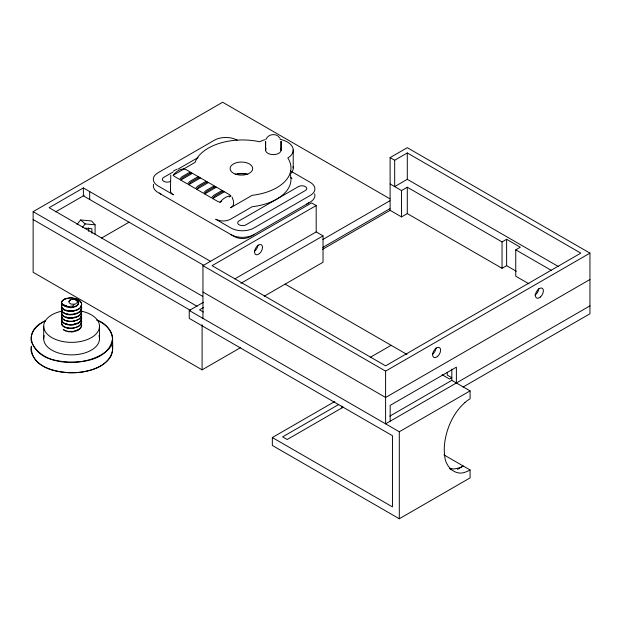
<?xml version="1.0" encoding="UTF-8"?>
<svg xmlns="http://www.w3.org/2000/svg" width="621" height="621" viewBox="0 0 621 621"><rect width="100%" height="100%" fill="white"/><g stroke="black" fill="none" stroke-linecap="round" stroke-linejoin="round"><path stroke-width="0.93" d="M112.595 338.181C109.195 362.478 74.854 364.535 56.006 360.405C33.348 357.207 19.515 332.188 45.418 320.762C38.844 324.015 32.191 329.409 31.135 337.118A40.792 23.551 0 0 0 31.298 341.348C41.917 367.873 87.15 367.213 106.447 351.144C119.31 341.263 109.56 323.875 96.814 320.102C104.212 323.417 112.052 329.425 112.595 338.181C112.409 344.919 114.023 352.829 109.312 358.519C102.783 366.825 92.11 370.434 82.026 372.049C64.312 374.471 30.662 370.582 31.306 346.58M77.532 301.627L76.95 303.032L77.283 302.613M77.462 302.256L77.47 301.379M31.423 346.215L31.135 347.659A40.792 23.551 0 0 0 31.275 351.89M170.767 175.044L170.426 190.973M73.402 299.244L70.647 299.749L68.993 301.332L69.141 302.8L70.639 303.855A4.114 2.375 0 0 0 71.485 304.104L73.977 304.243M266.083 139.213C267.767 134.936 273.411 133.43 277.292 135.572M81.18 310.065L80.513 311.098M81.041 312.821L80.567 314.055M62.356 317.673L61.65 318.992L61.681 320.568A10.262 5.356 1.1 0 0 61.883 321.088M69.614 300.525L70.064 300.09L68.993 301.332L69.956 300.23A12.847 7.506 20.5 0 1 70.181 300.036L70.297 299.935M191.338 172.646A6.458 3.726 -60 0 0 188.318 173.073L182.605 176.364A6.458 3.726 -60 0 0 179.585 179.43L175.021 176.791A8.306 4.797 0 0 1 173.197 175.207C175.751 172.025 179.811 168.718 184.026 168.959A8.306 4.797 0 0 1 186.766 170.014L191.338 172.646L189.661 173.616M230.833 195.98A8.306 4.797 0 0 0 229.009 194.396L224.445 191.757A6.458 3.726 -60 0 0 221.425 192.184L215.712 195.483A6.458 3.726 -60 0 0 212.692 198.541L217.257 201.181A8.306 4.797 0 0 0 220.005 202.229C222.559 199.054 226.634 195.794 230.833 195.98L229.165 196.942M77.012 224.484L80.637 219.974L91.512 220.944L95.091 224.81L95.091 234.226M82.298 227.55L85.201 223.933L95.091 224.81M62.356 314.653L61.634 317.385A10.122 5.271 1.3 0 0 61.898 318.061M62.457 311.105C59.616 314.389 64.273 317.665 67.355 317.921M62.457 314.133C59.616 317.393 64.273 320.7 67.355 320.941A10.021 5.364 -3.3 0 0 68.031 321.065A10.146 5.403 -3.2 0 0 69.016 321.166A10.099 5.977 -4.7 0 0 77.377 319.877C79.938 318.798 82.57 315.996 81.343 313.038A10.091 6.264 3.3 0 0 81.064 312.425M76.243 298.6L70.289 297.669L64.809 298.802L61.805 301.449L61.619 302.8L62.535 304.228L61.89 305.082A10.099 5.263 1.3 0 0 61.634 305.757L61.557 306.665M62.496 307.255L61.89 308.109A10.099 5.263 1.2 0 0 61.642 308.777L62.108 311.199A10.052 5.403 -3.7 0 0 64.149 313.007M62.496 321.329L61.557 323.3L62.108 325.264A10.076 5.41 -3.4 0 0 68.333 328.354L73.394 328.299L78.06 326.747M80.303 328.439L81.436 326.545A10.122 6.381 -1.5 0 0 81.638 325.52L81.048 323.091M80.078 311.191L78.386 312.487M464.904 402.532C452.926 413.275 446.103 429.064 444.45 444.892A51.846 29.932 -60 0 0 444.721 455.713C444.978 466.239 455.325 476.695 466.014 471.867A30.747 17.753 -60 0 0 470.081 469.957L470.081 477.891L399.303 518.76L272.34 445.451L272.34 437.541L334.789 401.484M173.399 171.101L176.861 169.199M78.704 322.943C80.955 321.67 82.585 318.658 81.041 316.236M76.872 305.478L77.089 305.346A7.196 4.665 -2.4 0 0 78.673 302.963L78.72 302.38A6.024 4.06 0 0 0 78.386 301.651L77.741 300.913M78.386 326.553L79.83 325.497A10.099 6.373 -1.1 0 0 81.25 320.071M78.619 319.574L73.348 321.468L67.751 321.414M76.212 303.607L75.219 304.003A4.712 2.717 0 0 1 73.984 304.236M240.669 347.566L202.097 369.837L33.138 272.293L33.138 211.652L222.644 102.24L389.934 198.821M210.441 261.286L83.369 187.922L49.121 207.701L202.632 296.326M55.696 211.815L84.223 195.343M172.972 172.048L163.773 177.358A4.844 2.795 0 0 0 163.773 181.309A4.844 2.795 0 0 0 170.62 181.309M177.986 169.153L198.052 157.563M183.443 169.083L195.072 162.368A48.438 27.961 0 0 1 259.741 141.774A19.864 11.473 0 0 1 265.159 139.678M173.197 175.207L184.026 168.959M180.727 180.09L192.479 173.306L199.325 177.257A6.458 3.726 -60 0 0 196.306 177.684L190.6 180.983A6.458 3.726 -60 0 0 187.581 184.041L180.727 180.09A6.458 3.726 -60 0 1 183.746 177.024L189.459 173.733A6.458 3.726 -60 0 1 192.479 173.306M188.722 184.701L200.467 177.916L207.321 181.875A6.458 3.726 -60 0 0 204.301 182.302L198.588 185.594A6.458 3.726 -60 0 0 195.568 188.66L188.722 184.701A6.458 3.726 -60 0 1 191.742 181.643L197.447 178.343A6.458 3.726 -60 0 1 200.467 177.916M101.619 238.029L129.199 222.108M215.308 186.486A6.458 3.726 -60 0 0 212.289 186.913L206.583 190.212A6.458 3.726 -60 0 0 203.564 193.271L196.71 189.32L208.462 182.535L215.308 186.486L213.632 187.457M204.705 193.931L216.45 187.146L223.304 191.097A6.458 3.726 -60 0 0 220.276 191.524L214.571 194.823A6.458 3.726 -60 0 0 211.551 197.882L204.705 193.931A6.458 3.726 -60 0 1 207.725 190.864L213.43 187.573A6.458 3.726 -60 0 1 216.45 187.146M212.692 198.541L224.445 191.757M220.005 202.229L221.674 201.266M202.951 318.387L202.951 265.664L311.626 202.92L316.19 205.559L316.19 231.92L234.746 278.938M322.478 249.378L390.112 210.333L390.112 157.602L407.291 147.682L589.95 253.135L589.95 313.776L463.103 387.007M316.19 205.559L212.079 265.664L385.602 365.847L580.814 253.135L407.291 152.96L394.677 160.241L390.112 157.602M558.186 266.432L407.291 179.322L394.677 186.603L394.677 160.241M272.34 437.541L392.456 506.891L392.456 435.709L189.25 318.387L189.25 310.484L203.401 302.311M240.87 283.316L323.036 235.871L323.036 262.241L264.243 296.186M390.112 183.971L401.531 190.562L407.291 187.231L502.047 241.934L506.612 239.295L520.313 247.205L515.748 249.844L515.748 276.205L529.007 283.859M203.704 307.411L199.527 309.825L203.331 312.021M322.842 239.489L389.926 200.762M322.842 247.399L389.926 208.664M390.112 210.333L401.531 216.923L407.291 213.593L502.047 268.295L506.612 265.664L516.284 271.245M370.225 357.37L391.121 345.307M202.951 265.664L385.602 371.117L589.95 253.135M338.631 404.543L282.609 436.881L287.181 439.521L343.196 407.182M589.95 279.504L385.602 397.479L202.951 292.025M389.794 416.155L451.816 380.347L470.081 390.888L470.081 398.822A30.84 17.807 -60 0 0 464.904 402.532M589.95 305.866L385.602 423.848L385.602 371.117M189.25 310.484L399.303 431.758L470.081 390.888M457.405 469.391L463.235 466.029A30.747 17.753 -60 0 1 459.16 467.908L453.982 468.987L449.356 468.444M78.067 309.646L80.078 308.163A10.099 6.365 -1.2 0 0 81.25 302.97A10.091 6.21 3.7 0 0 80.497 301.806C76.709 297.731 70.165 297.226 65.143 299.05M78.06 329.767L79.83 328.517A10.099 6.396 -0.4 0 0 81.273 323.215A10.037 6.163 3.9 0 0 81.017 322.687M78.06 309.654L73.394 311.206L68.574 311.292A10.091 5.418 -3.4 0 1 62.1 308.179L61.557 306.673M78.06 312.673L73.775 314.164L69.001 314.358A10.099 5.403 -3.3 0 1 64.196 312.984M78.06 329.767L73.394 331.319L68.341 331.373A10.068 5.426 -3.5 0 1 63.241 329.495L64.188 330.162A11.512 6.645 0 0 0 64.491 330.349A12.862 7.429 0 0 0 64.809 330.519L64.825 330.535A12.886 7.436 0 0 0 65.143 330.69L65.158 330.698A13.398 7.739 0 0 0 65.484 330.846L66.129 331.109M73.682 305.532L72.983 305.811A9.765 5.752 -6.8 0 1 72.502 305.951L68.923 306.549L64.964 306.161M76.895 313.636C72.199 315.452 65.803 315.615 62.154 311.664M74.272 299.338L72.89 299.244L74.272 299.338L73.41 299.244M71.912 331.893L68.178 331.699M73.915 299.322L76.119 299.943L77.423 301.263M65.973 305.672L66.494 305.664M69.063 372.747C54.764 371.909 35.987 367.391 31.298 351.89M85.201 228.148L91.924 228.745L91.924 233.232M65.849 305.641L62.535 304.228M67.751 324.441L73.348 324.488L78.619 322.602A10.091 6.357 -1.5 0 0 81.312 316.368L81.041 315.848M68.139 331.692L67.433 331.521M64.949 306.153L63.295 305.509M65.834 310.275L69.001 310.942A10.099 6 -4.6 0 0 78.828 308.831C81.297 307.379 82.74 303.84 80.575 301.48A10.06 6.156 3.7 0 0 76.212 298.631M65.834 324.348L69.001 325.016A10.099 6.008 -4.6 0 0 78.743 322.959M65.834 327.368L69.001 328.035A10.099 5.993 -4.7 0 0 78.813 325.916C80.986 324.597 82.577 321.655 81.041 319.264M75.358 299.609L77.501 301.495M65.826 310.275L64.188 309.569M65.826 324.341L63.125 322.936L61.727 321.088M65.826 327.368L63.125 325.955L61.727 324.115A10.091 5.418 2.5 0 1 62.294 320.979M515.748 249.844L551.378 270.414M290.302 170.837L310.174 182.31A16.146 9.323 0 0 1 310.174 195.499L253.826 228.031A16.146 9.323 0 0 1 230.989 228.031L215.712 219.205A10.495 6.055 0 0 0 230.554 219.205L252.149 206.739A48.438 27.961 0 0 0 290.356 174.874M290.302 177.427L291.963 178.39M316.19 231.92L323.036 235.871M285.14 284.115L406.98 354.459M442.02 374.688L449.534 379.027L451.816 377.708L447.252 375.068L447.252 372.251M203.735 265.322L83.369 195.832L83.369 187.922M33.138 211.652L197.082 306.3M443.914 454.875L470.081 469.957M33.138 219.562L190.391 310.345M449.798 468.832L450.225 469.08M450.652 469.329L451.506 469.818M63.28 305.501L61.665 303.778M63.885 309.398L63.125 308.862M277.866 135.96L280.149 138.359M63.117 308.854L61.727 307.022A10.091 5.232 0.9 0 1 62.457 303.925M80.637 219.974L85.201 223.933M62.154 314.684C65.787 318.651 72.207 318.457 76.895 316.656A10.107 5.977 -4.7 0 0 78.844 315.608A10.099 6.373 -1.3 0 0 81.646 311.09L81.048 309.017M232.099 197.067L233.62 201.515M81.048 305.99L81.646 308.07A10.099 6.373 -1.3 0 1 78.851 312.588A10.107 6.047 -4.4 0 1 76.934 313.675M81.18 313.085L81.304 313.349A10.091 6.365 -1.5 0 1 78.611 319.574M78.137 301.511L78.215 301.682A6.901 4.518 -1.9 0 1 76.507 306.013A6.901 4.091 -6.9 0 1 70.041 307.636M112.091 345.54L112.595 348.73M506.612 239.295L506.612 265.664M502.047 241.934L502.047 268.295M456.381 382.978L456.381 367.166L390.167 405.389L390.167 421.209M451.816 369.177L451.816 380.347M407.291 152.96L407.291 179.322M407.291 187.231L407.291 213.593M401.531 190.562L401.531 216.923M399.303 431.758L399.303 518.76M341.977 406.126L341.977 407.888M293.228 149.956L293.228 167.957M202.097 324.775L202.097 369.837M99.5 326.242L99.5 338.771M89.688 191.571L89.688 199.481M88.725 227.798L88.725 231.385M43.703 326.242L43.703 338.771M235.336 174.485A11.302 6.528 0 0 1 247.81 174.617M153.597 184.243A16.146 9.323 0 0 0 158.06 192.518L234.42 236.601A11.302 6.528 0 0 0 250.403 236.601L310.174 202.089A16.146 9.323 0 0 0 314.645 193.814M161.491 194.489A11.302 6.528 0 0 1 159.558 193.007M253.826 234.622A16.146 9.323 0 0 1 230.989 234.622M308.684 202.578A11.302 6.528 0 0 1 306.751 204.061M293.073 166.7A19.864 11.473 0 0 1 290.449 173.981M280.087 139.329A19.864 11.473 0 0 1 287.818 157.99A48.438 27.961 0 0 1 252.149 195.328L230.554 207.794A10.495 6.063 0 0 0 233.387 202.221M237.245 140.206A16.146 9.323 0 0 0 214.416 140.206L158.06 172.739A16.146 9.323 0 0 0 158.06 185.927L173.476 194.823A10.495 6.055 0 0 1 170.643 189.25M237.113 173.942A29.063 16.775 0 0 1 246.77 174.051M280.622 148.636A7.747 4.471 0 0 1 273.279 154.621A7.747 4.471 0 0 1 266.06 148.59M208.462 182.535A6.458 3.726 -60 0 0 205.442 182.962L199.729 186.253A6.458 3.726 -60 0 0 196.71 189.32M80.256 328.478A10.122 6.381 -1.5 0 1 78.797 329.712M78.867 329.697A10.083 6 -4.6 0 1 76.639 330.853L73.775 331.653A10.083 6 -4.6 0 1 71.912 331.909M74.256 327.616A6.901 4.106 -7 0 1 73.689 327.787M67.099 327.562A6.916 3.571 -4.8 0 0 67.565 327.733A6.893 3.555 -4.8 0 0 68.062 327.872M81.072 319.652A10.037 6.202 3.1 0 1 81.281 320.063M75.157 323.859A6.909 4.13 -7 0 1 70.026 324.76A6.901 3.571 -4.9 0 1 66.54 323.898M61.751 321.026A10.091 5.418 2.5 0 1 62.294 317.952M67.844 324.325A10.099 5.356 -1.6 0 1 61.991 321.065M74.466 320.7A6.909 4.114 -7 0 1 73.635 320.956M68.054 320.987A6.901 3.547 -4.1 0 1 67.107 320.677M67.844 321.298A10.099 5.356 -1.6 0 1 61.991 318.045M62.395 310.803A10.091 5.255 1.1 0 0 61.929 314.327A10.169 5.457 -3.6 0 0 62.147 314.692M62.449 307.791A10.091 5.201 0.7 0 0 61.914 311.307A10.177 5.457 -3.4 0 0 62.139 311.664M75.102 317.036A6.901 4.114 -7 0 1 69.979 317.905A6.901 3.563 -4.8 0 1 66.501 317.036M64.514 299.369A10.06 5.636 4.6 0 1 65.166 299.074M64.281 299.237A10.091 5.418 2.6 0 0 61.642 303.56A6.575 3.454 -2.7 0 0 61.673 303.778M81.056 309.398A10.091 6.241 3.4 0 1 81.312 309.926C82.593 312.883 79.985 315.802 77.361 316.842A10.099 5.923 -4.9 0 1 69.009 318.146M67.347 317.921A10.021 5.372 -3.3 0 0 68.023 318.053A9.975 5.403 -3.5 0 0 68.97 318.224M74.419 313.884A6.901 4.114 -7 0 1 73.581 314.141M68.031 314.11A6.901 3.532 -3.6 0 1 67.324 313.884M80.101 311.199A10.099 6.373 -0.9 0 0 81.289 306.122A10.091 6.241 3.2 0 0 81.072 305.586M75.048 310.213A6.901 4.099 -7.1 0 1 69.925 311.067A6.916 3.579 -4.8 0 1 66.501 310.197M70.033 307.659A6.909 3.563 -4.8 0 1 65.283 305.842M76.981 305.548A8.671 4.89 -5.9 0 1 72.067 306.968M82.275 311.362A27.898 16.107 0 0 1 93.36 336.326A27.898 16.107 0 0 1 48.748 335.48A27.898 16.107 0 0 1 62.636 310.989M98.964 335.627A27.898 16.107 0 0 1 71.601 354.878A27.898 16.107 0 0 1 44.238 335.627M112.347 346.611A40.792 23.551 0 0 1 112.51 350.842C109.032 366.499 90.348 371.513 76.391 372.647A40.792 23.551 0 0 1 69.055 372.755M436.027 347.946A5.651 3.26 -60 0 1 432.41 354.218M538.811 288.61A5.651 3.26 -60 0 1 534.836 295.099M257.94 245.132A5.651 3.26 -60 0 1 254.315 251.404M265.609 142.178L265.578 150.119L265.609 141.394L265.609 142.178M298.476 186.587L239.116 220.859A4.844 2.795 0 0 0 239.116 224.81A4.844 2.795 0 0 0 245.963 224.81L305.33 190.538A4.844 2.795 0 0 0 305.33 186.587A4.844 2.795 0 0 0 298.476 186.587M74.442 299.369L75.32 299.601L74.466 299.376M281.072 150.173L281.049 141.394L281.072 150.173M235.219 174.043A11.302 6.528 0 0 0 252.685 168.935A11.302 6.528 0 0 0 236.29 162.756A11.302 6.528 0 0 0 235.219 174.043M437.65 356.33A5.651 3.26 -60 0 0 439.443 347.574A5.651 3.26 -60 0 0 432.752 353.504A5.651 3.26 -60 0 0 437.65 356.33M540.433 296.985A5.651 3.26 -60 0 0 542.226 288.229A5.651 3.26 -60 0 0 535.543 294.16A5.651 3.26 -60 0 0 540.433 296.985M259.562 253.508A5.651 3.26 -60 0 0 261.348 244.759A5.651 3.26 -60 0 0 254.664 250.682A5.651 3.26 -60 0 0 259.562 253.508"/></g></svg>
